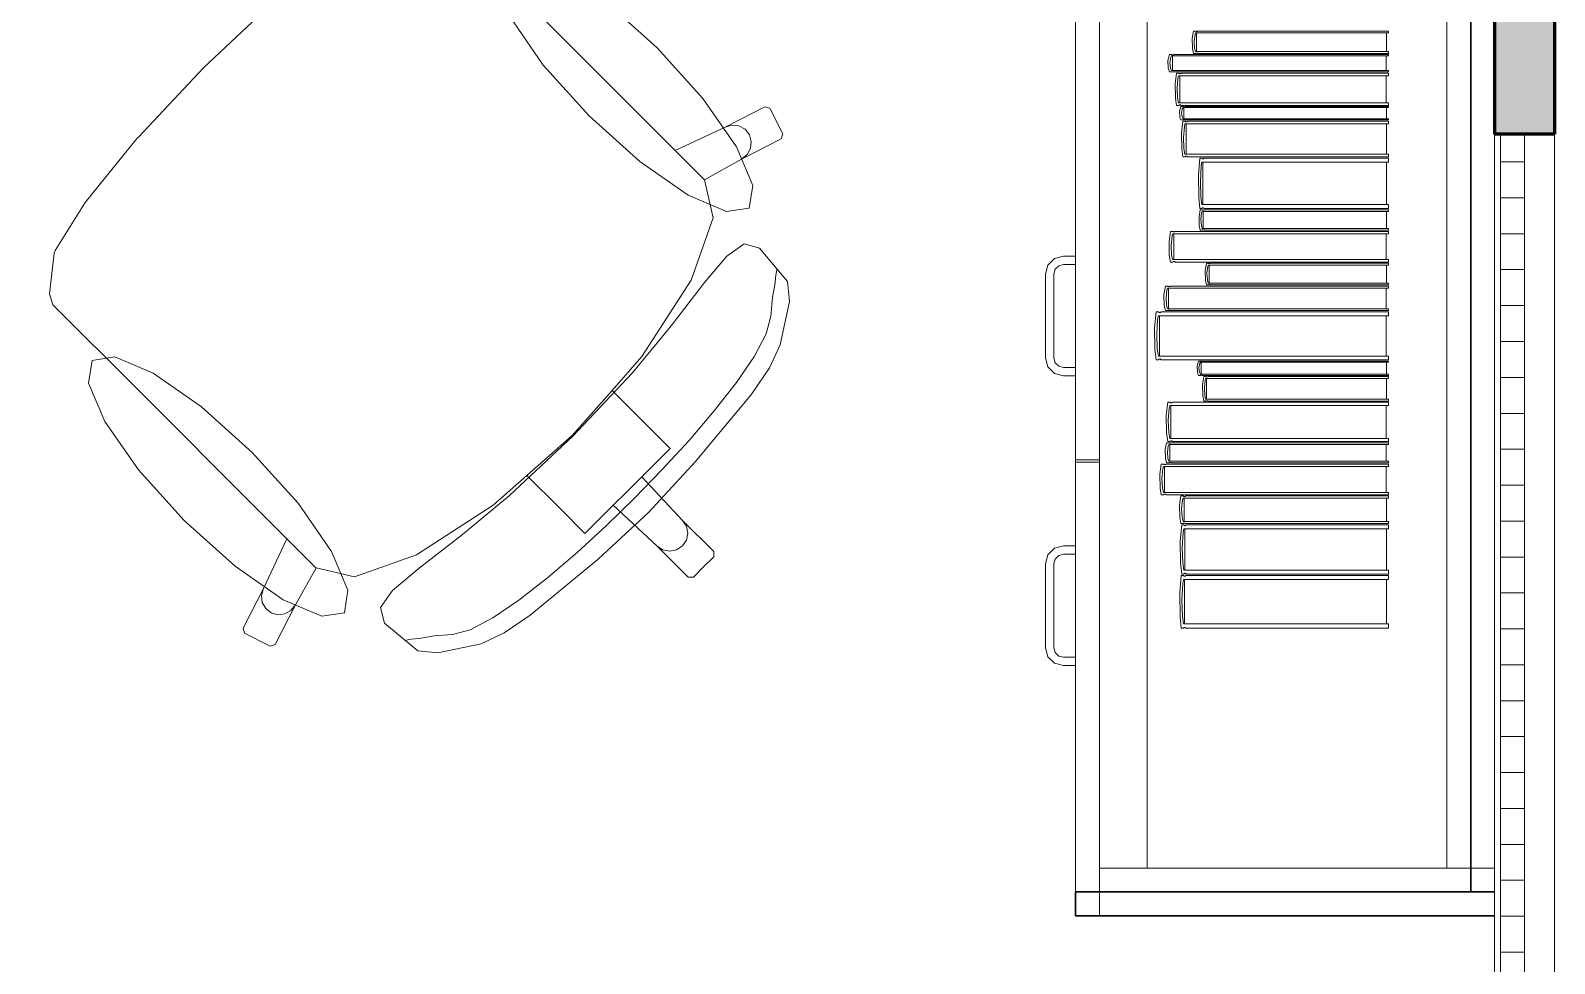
# Model space of a CAD drawing. Header units: inches. Extents: x -19 to 5698, y -728 to 92.
# Drawn here: x 139.148 to 140.42, y 37.851 to 38.63 of the extents above; entities that cross this region are included whole.
import ezdxf

# ---------------------------------------------------------------- set-up
doc = ezdxf.new("R2010")
doc.units = ezdxf.units.IN
doc.header["$MEASUREMENT"] = 0
doc.set_wipeout_variables(frame=1)
doc.linetypes.add('HIDDEN', pattern=[0.375, 0.25, -0.125])
doc.linetypes.add('Wipeout_Contour', pattern=[1, 0, -1])
doc.layers.add('00 conduct tomacorr', color=120, linetype='HIDDEN', lineweight=30)
for name, color, linetype in [('02 _ ARQ _ ZON _ Espacio.3D', 7, 'Continuous'), ('Acabado - Muros', 7, 'Continuous'), ('Dibujo 2D - General', 7, 'Continuous'), ('Interior - Mobiliario', 7, 'Continuous')]:
    doc.layers.add(name, color=color, linetype=linetype)

msp = doc.modelspace()

# ---------------------------------------------------------------- linework, layer by layer
at = {"layer": '02 _ ARQ _ ZON _ Espacio.3D', "color": 254, "linetype": 'Continuous', "lineweight": 0, "flags": 128}
msp.add_lwpolyline([(136.57, 31), (137.07, 31), (137.07, 29.75), (140.37, 29.75), (140.3701, 39), (140.37, 39), (140.37, 39.9003), (137.07, 39.9003), (137.07, 39), (136.57, 39)], dxfattribs=at)

# ---------------------------------------------------------------- next in the draw order: wipeouts: each hides what was drawn before it
at = {"color": 254, "linetype": 'Wipeout_Contour', "lineweight": 0, "ltscale": 5123.845039}
msp.add_wipeout([(144.87, 35.2005), (144.87, 40.95), (136.0575, 40.95), (136.0575, 39.9), (144.07, 39.9), (144.07, 35.2005)], dxfattribs=at).dxf.layer = 'Dibujo 2D - General'

# ---------------------------------------------------------------- next in the draw order: linework, layer by layer
at = {"layer": 'Interior - Mobiliario', "color": 175, "linetype": 'Continuous', "lineweight": 13}
for p, q in [((140.0401, 37.9103), (140.0401, 39.3703)), ((140.3501, 39.3703), (140.3501, 37.9103)), ((140.0401, 37.9303), (140.0401, 39.3503)), ((140.0801, 39.3503), (140.0801, 37.9303)), ((140.3301, 37.9303), (140.3301, 39.3503)), ((139.5381, 38.6774), (139.686, 38.5296)), ((139.2925, 38.5989), (139.3508, 38.6537)), ((140.0201, 38.6303), (140.0201, 38.2713)), ((140.0401, 38.6303), (140.0401, 38.2713)), ((140.1176, 38.623), (140.1187, 38.6293)), ((140.1187, 38.6293), (140.1205, 38.6293)), ((140.1203, 38.6278), (140.1199, 38.6264)), ((140.2814, 38.6278), (140.1203, 38.6278)), ((140.1205, 38.6293), (140.1206, 38.6292)), ((140.1206, 38.6292), (140.1208, 38.6291)), ((140.1208, 38.6291), (140.1211, 38.629)), ((140.1211, 38.629), (140.1213, 38.629)), ((140.1212, 38.6121), (140.1212, 38.6278)), ((140.1213, 38.629), (140.1215, 38.629)), ((140.1215, 38.629), (140.1218, 38.629)), ((140.1218, 38.629), (140.122, 38.6291)), ((140.122, 38.6291), (140.1222, 38.6292)), ((140.1222, 38.6292), (140.1223, 38.6293)), ((140.1223, 38.6293), (140.2814, 38.6293)), ((140.2798, 38.6278), (140.2798, 38.6121)), ((140.2814, 38.6293), (140.2814, 38.6278)), ((140.1178, 38.6147), (140.1176, 38.623)), ((140.1199, 38.6264), (140.1192, 38.6206)), ((140.1192, 38.6206), (140.1196, 38.6149)), ((140.1196, 38.6149), (140.1203, 38.6121)), ((140.0972, 38.6048), (140.0985, 38.6096)), ((140.0975, 38.5983), (140.0972, 38.6048)), ((140.0985, 38.6096), (140.1005, 38.6096)), ((140.0998, 38.6074), (140.099, 38.6029)), ((140.099, 38.6029), (140.0995, 38.5984)), ((140.1003, 38.6085), (140.0998, 38.6074)), ((140.2814, 38.6085), (140.1003, 38.6085)), ((140.1005, 38.6096), (140.1006, 38.6095)), ((140.1006, 38.6095), (140.1008, 38.6095)), ((140.1008, 38.6095), (140.1011, 38.6094)), ((140.1011, 38.6094), (140.1014, 38.6094)), ((140.1012, 38.5963), (140.1012, 38.6085)), ((140.1014, 38.6094), (140.1016, 38.6094)), ((140.1016, 38.6094), (140.1019, 38.6094)), ((140.1019, 38.6094), (140.1021, 38.6095)), ((140.1021, 38.6095), (140.1024, 38.6096)), ((140.1024, 38.6096), (140.1025, 38.6096)), ((140.1025, 38.6096), (140.2814, 38.6096)), ((140.1187, 38.6106), (140.1178, 38.6147)), ((140.1205, 38.6106), (140.1187, 38.6106)), ((140.1203, 38.6121), (140.2814, 38.6121)), ((140.1206, 38.6107), (140.1205, 38.6106)), ((140.1208, 38.6108), (140.1206, 38.6107)), ((140.121, 38.6109), (140.1208, 38.6108)), ((140.1212, 38.6109), (140.121, 38.6109)), ((140.1215, 38.6109), (140.1212, 38.6109)), ((140.1217, 38.6109), (140.1215, 38.6109)), ((140.1219, 38.6108), (140.1217, 38.6109)), ((140.1221, 38.6107), (140.1219, 38.6108)), ((140.1223, 38.6106), (140.1221, 38.6107)), ((140.2814, 38.6106), (140.1223, 38.6106)), ((140.2796, 38.6085), (140.2796, 38.5963)), ((140.2814, 38.6121), (140.2814, 38.6106)), ((140.2814, 38.6096), (140.2814, 38.6085)), ((139.2925, 38.5989), (139.2376, 38.5405)), ((140.0985, 38.5951), (140.0975, 38.5983)), ((140.1005, 38.5951), (140.0985, 38.5951)), ((140.0995, 38.5984), (140.1003, 38.5963)), ((140.1003, 38.5963), (140.2814, 38.5963)), ((140.1006, 38.5952), (140.1005, 38.5951)), ((140.1008, 38.5952), (140.1006, 38.5952)), ((140.101, 38.5953), (140.1008, 38.5952)), ((140.1013, 38.5953), (140.101, 38.5953)), ((140.1016, 38.5953), (140.1013, 38.5953)), ((140.1018, 38.5953), (140.1016, 38.5953)), ((140.1021, 38.5953), (140.1018, 38.5953)), ((140.1023, 38.5952), (140.1021, 38.5953)), ((140.1025, 38.5951), (140.1023, 38.5952)), ((140.2814, 38.5951), (140.1025, 38.5951)), ((140.1033, 38.5851), (140.1045, 38.5941)), ((140.1045, 38.5941), (140.1064, 38.5941)), ((140.1057, 38.5899), (140.105, 38.5816)), ((140.1062, 38.5919), (140.1057, 38.5899)), ((140.2814, 38.5919), (140.1062, 38.5919)), ((140.1064, 38.5941), (140.1065, 38.594)), ((140.1065, 38.594), (140.1068, 38.5938)), ((140.1068, 38.5938), (140.107, 38.5937)), ((140.107, 38.5937), (140.1073, 38.5936)), ((140.1071, 38.5693), (140.1071, 38.5919)), ((140.1071, 38.5919), (140.2796, 38.5919)), ((140.1073, 38.5936), (140.1075, 38.5937)), ((140.1075, 38.5937), (140.1078, 38.5937)), ((140.1078, 38.5937), (140.108, 38.5938)), ((140.108, 38.5938), (140.1083, 38.594)), ((140.1083, 38.594), (140.1084, 38.5941)), ((140.1084, 38.5941), (140.2814, 38.5941)), ((140.2796, 38.5919), (140.2796, 38.5693)), ((140.2814, 38.5963), (140.2814, 38.5951)), ((140.2814, 38.5941), (140.2814, 38.5919)), ((140.1035, 38.5731), (140.1033, 38.5851)), ((140.105, 38.5816), (140.1054, 38.5734)), ((139.7278, 38.5491), (139.7609, 38.5661)), ((139.7609, 38.5661), (139.7649, 38.5648)), ((139.7649, 38.5648), (139.7757, 38.5435)), ((140.1045, 38.5672), (140.1035, 38.5731)), ((140.1064, 38.5672), (140.1045, 38.5672)), ((140.1054, 38.5734), (140.1062, 38.5693)), ((140.1062, 38.5693), (140.2814, 38.5693)), ((140.1065, 38.5673), (140.1064, 38.5672)), ((140.1067, 38.5674), (140.1065, 38.5673)), ((140.107, 38.5676), (140.1067, 38.5674)), ((140.1072, 38.5676), (140.107, 38.5676)), ((140.107, 38.5625), (140.1081, 38.5662)), ((140.2796, 38.5693), (140.1071, 38.5693)), ((140.1075, 38.5676), (140.1072, 38.5676)), ((140.1077, 38.5676), (140.1075, 38.5676)), ((140.108, 38.5675), (140.1077, 38.5676)), ((140.1082, 38.5673), (140.108, 38.5675)), ((140.1081, 38.5662), (140.11, 38.5662)), ((140.1084, 38.5672), (140.1082, 38.5673)), ((140.2814, 38.5672), (140.1084, 38.5672)), ((140.1093, 38.5644), (140.1086, 38.561)), ((140.1099, 38.5653), (140.1093, 38.5644)), ((140.2814, 38.5653), (140.1099, 38.5653)), ((140.11, 38.5662), (140.1101, 38.5661)), ((140.1101, 38.5661), (140.1104, 38.566)), ((140.1104, 38.566), (140.1106, 38.566)), ((140.1106, 38.566), (140.1109, 38.566)), ((140.1107, 38.5559), (140.1107, 38.5653)), ((140.1109, 38.566), (140.1111, 38.566)), ((140.1111, 38.566), (140.1114, 38.566)), ((140.1114, 38.566), (140.1116, 38.5661)), ((140.1116, 38.5661), (140.1118, 38.5661)), ((140.1118, 38.5661), (140.1119, 38.5662)), ((140.1119, 38.5662), (140.2814, 38.5662)), ((140.2797, 38.5653), (140.2797, 38.5559)), ((140.2814, 38.5693), (140.2814, 38.5672)), ((140.2814, 38.5662), (140.2814, 38.5653)), ((140.1072, 38.5575), (140.107, 38.5625)), ((140.1081, 38.5551), (140.1072, 38.5575)), ((140.11, 38.5551), (140.1081, 38.5551)), ((140.1086, 38.561), (140.1091, 38.5576)), ((140.1086, 38.5441), (140.1098, 38.5541)), ((140.1091, 38.5576), (140.1099, 38.5559)), ((140.1098, 38.5541), (140.1117, 38.5541)), ((140.1099, 38.5559), (140.2814, 38.5559)), ((140.1101, 38.5551), (140.11, 38.5551)), ((140.1103, 38.5552), (140.1101, 38.5551)), ((140.1106, 38.5552), (140.1103, 38.5552)), ((140.1108, 38.5552), (140.1106, 38.5552)), ((140.1111, 38.5552), (140.1108, 38.5552)), ((140.1115, 38.5517), (140.111, 38.5494)), ((140.1113, 38.5552), (140.1111, 38.5552)), ((140.1116, 38.5552), (140.1113, 38.5552)), ((140.2814, 38.5517), (140.1115, 38.5517)), ((140.1118, 38.5551), (140.1116, 38.5552)), ((140.1117, 38.5541), (140.1118, 38.5539)), ((140.1119, 38.5551), (140.1118, 38.5551)), ((140.1118, 38.5539), (140.112, 38.5537)), ((140.2814, 38.5551), (140.1119, 38.5551)), ((140.112, 38.5537), (140.1123, 38.5536)), ((140.1123, 38.5536), (140.1125, 38.5536)), ((140.1124, 38.5266), (140.1124, 38.5517)), ((140.1125, 38.5536), (140.1128, 38.5536)), ((140.1128, 38.5536), (140.113, 38.5536)), ((140.113, 38.5536), (140.1133, 38.5538)), ((140.1133, 38.5538), (140.1135, 38.5539)), ((140.1135, 38.5539), (140.1136, 38.5541)), ((140.1136, 38.5541), (140.2814, 38.5541)), ((140.2797, 38.5517), (140.2797, 38.5266)), ((140.2814, 38.5559), (140.2814, 38.5551)), ((140.2814, 38.5541), (140.2814, 38.5517)), ((139.2369, 38.5397), (139.1934, 38.486)), ((139.2376, 38.5405), (139.2369, 38.5397)), ((139.686, 38.5296), (139.7278, 38.5491)), ((139.7278, 38.5491), (139.7334, 38.5508)), ((139.7334, 38.5508), (139.7392, 38.5501)), ((139.7392, 38.5501), (139.7443, 38.5473)), ((139.7744, 38.5394), (139.7413, 38.5224)), ((139.7443, 38.5473), (139.7479, 38.5427)), ((139.7479, 38.5427), (139.7495, 38.537)), ((139.7757, 38.5435), (139.7744, 38.5394)), ((140.1089, 38.5308), (140.1086, 38.5441)), ((140.111, 38.5494), (140.1103, 38.5403)), ((140.1103, 38.5403), (140.1107, 38.5311)), ((139.7102, 38.5053), (139.686, 38.5296)), ((139.7459, 38.5261), (139.7413, 38.5224)), ((139.7488, 38.5312), (139.7459, 38.5261)), ((139.7495, 38.537), (139.7488, 38.5312)), ((140.1098, 38.5242), (140.1089, 38.5308)), ((140.1107, 38.5311), (140.1115, 38.5266)), ((140.1115, 38.5266), (140.2814, 38.5266)), ((140.2814, 38.5266), (140.2814, 38.5242)), ((139.7413, 38.5224), (139.7103, 38.5051)), ((140.1117, 38.5242), (140.1098, 38.5242)), ((140.1118, 38.5243), (140.1117, 38.5242)), ((140.112, 38.5245), (140.1118, 38.5243)), ((140.1122, 38.5246), (140.112, 38.5245)), ((140.1125, 38.5247), (140.1122, 38.5246)), ((140.1127, 38.5247), (140.1125, 38.5247)), ((140.113, 38.5247), (140.1127, 38.5247)), ((140.1132, 38.5246), (140.113, 38.5247)), ((140.1134, 38.5244), (140.1132, 38.5246)), ((140.1136, 38.5242), (140.1134, 38.5244)), ((140.2814, 38.5242), (140.1136, 38.5242)), ((140.1229, 38.5092), (140.124, 38.5232)), ((140.124, 38.5232), (140.1257, 38.5232)), ((140.1251, 38.5166), (140.1244, 38.5037)), ((140.1255, 38.5198), (140.1251, 38.5166)), ((140.2814, 38.5198), (140.1255, 38.5198)), ((140.1257, 38.5232), (140.1258, 38.523)), ((140.1258, 38.523), (140.126, 38.5228)), ((140.126, 38.5228), (140.1262, 38.5226)), ((140.1262, 38.5226), (140.1264, 38.5225)), ((140.1263, 38.4844), (140.1263, 38.5198)), ((140.1264, 38.5225), (140.1267, 38.5225)), ((140.1267, 38.5225), (140.1269, 38.5226)), ((140.1269, 38.5226), (140.1271, 38.5228)), ((140.1271, 38.5228), (140.1273, 38.5231)), ((140.1273, 38.5231), (140.1274, 38.5232)), ((140.1274, 38.5232), (140.2814, 38.5232)), ((140.2798, 38.5198), (140.2798, 38.4844)), ((140.2814, 38.5232), (140.2814, 38.5198)), ((139.7102, 38.5053), (139.7103, 38.5051)), ((139.7103, 38.5051), (139.7177, 38.4732)), ((140.1231, 38.4903), (140.1229, 38.5092)), ((140.1244, 38.5037), (140.1248, 38.4907)), ((140.124, 38.481), (140.1231, 38.4903)), ((140.1248, 38.4907), (140.1255, 38.4844)), ((139.1934, 38.486), (139.1684, 38.446)), ((140.1233, 38.4744), (140.1243, 38.48)), ((140.1257, 38.481), (140.124, 38.481)), ((140.1243, 38.48), (140.126, 38.48)), ((140.1254, 38.4774), (140.1248, 38.4722)), ((140.1259, 38.4787), (140.1254, 38.4774)), ((140.1255, 38.4844), (140.2814, 38.4844)), ((140.1258, 38.4812), (140.1257, 38.481)), ((140.126, 38.4814), (140.1258, 38.4812)), ((140.2814, 38.4787), (140.1259, 38.4787)), ((140.1262, 38.4816), (140.126, 38.4814)), ((140.126, 38.48), (140.1262, 38.4799)), ((140.1264, 38.4817), (140.1262, 38.4816)), ((140.1262, 38.4799), (140.1264, 38.4798)), ((140.1266, 38.4817), (140.1264, 38.4817)), ((140.1264, 38.4798), (140.1266, 38.4798)), ((140.1269, 38.4817), (140.1266, 38.4817)), ((140.1266, 38.4798), (140.1268, 38.4797)), ((140.1267, 38.4644), (140.1267, 38.4787)), ((140.1268, 38.4797), (140.1271, 38.4797)), ((140.1271, 38.4815), (140.1269, 38.4817)), ((140.1273, 38.4813), (140.1271, 38.4815)), ((140.1271, 38.4797), (140.1273, 38.4798)), ((140.1274, 38.481), (140.1273, 38.4813)), ((140.1273, 38.4798), (140.1275, 38.4799)), ((140.2814, 38.481), (140.1274, 38.481)), ((140.1275, 38.4799), (140.1277, 38.48)), ((140.1277, 38.48), (140.1278, 38.48)), ((140.1278, 38.48), (140.2814, 38.48)), ((140.2798, 38.4787), (140.2798, 38.4644)), ((140.2814, 38.4844), (140.2814, 38.481)), ((140.2814, 38.48), (140.2814, 38.4787)), ((139.7177, 38.4732), (139.6994, 38.4212)), ((140.1235, 38.4668), (140.1233, 38.4744)), ((140.1243, 38.463), (140.1235, 38.4668)), ((140.126, 38.463), (140.1243, 38.463)), ((140.1248, 38.4722), (140.1252, 38.4669)), ((140.1252, 38.4669), (140.1259, 38.4644)), ((140.1259, 38.4644), (140.2814, 38.4644)), ((140.1261, 38.4631), (140.126, 38.463)), ((140.1263, 38.4632), (140.1261, 38.4631)), ((140.1265, 38.4633), (140.1263, 38.4632)), ((140.1268, 38.4633), (140.1265, 38.4633)), ((140.127, 38.4633), (140.1268, 38.4633)), ((140.1272, 38.4633), (140.127, 38.4633)), ((140.1275, 38.4632), (140.1272, 38.4633)), ((140.1277, 38.4631), (140.1275, 38.4632)), ((140.1278, 38.463), (140.1277, 38.4631)), ((140.2814, 38.463), (140.1278, 38.463)), ((140.2814, 38.4644), (140.2814, 38.463)), ((139.7291, 38.4414), (139.7435, 38.4515)), ((139.7435, 38.4515), (139.7564, 38.448)), ((140.0982, 38.4535), (140.0994, 38.462)), ((140.0984, 38.442), (140.0982, 38.4535)), ((140.0994, 38.462), (140.1014, 38.462)), ((140.1007, 38.458), (140.0999, 38.4502)), ((140.0999, 38.4502), (140.1004, 38.4423)), ((140.1012, 38.46), (140.1007, 38.458)), ((140.2814, 38.46), (140.1012, 38.46)), ((140.1014, 38.462), (140.1015, 38.4619)), ((140.1015, 38.4619), (140.1018, 38.4618)), ((140.1018, 38.4618), (140.102, 38.4617)), ((140.102, 38.4617), (140.1023, 38.4616)), ((140.1021, 38.4384), (140.1021, 38.46)), ((140.1023, 38.4616), (140.1026, 38.4616)), ((140.1026, 38.4616), (140.1028, 38.4617)), ((140.1028, 38.4617), (140.1031, 38.4618)), ((140.1031, 38.4618), (140.1033, 38.4619)), ((140.1033, 38.4619), (140.1034, 38.462)), ((140.1034, 38.462), (140.2814, 38.462)), ((140.2796, 38.46), (140.2796, 38.4384)), ((140.2814, 38.462), (140.2814, 38.46)), ((139.1676, 38.4439), (139.1636, 38.4099)), ((139.1684, 38.446), (139.1676, 38.4439)), ((139.7105, 38.4192), (139.7291, 38.4414)), ((139.7564, 38.448), (139.7796, 38.4202)), ((139.9971, 38.4338), (140.0026, 38.4393)), ((140.0026, 38.4393), (140.0101, 38.4413)), ((140.0101, 38.4413), (140.0201, 38.4413)), ((140.0201, 38.4413), (140.0201, 38.4343)), ((140.0994, 38.4364), (140.0984, 38.442)), ((140.1004, 38.4423), (140.1012, 38.4384)), ((140.1012, 38.4384), (140.2814, 38.4384)), ((140.102, 38.4368), (140.1017, 38.4366)), ((140.1022, 38.4368), (140.102, 38.4368)), ((140.1025, 38.4368), (140.1022, 38.4368)), ((140.1028, 38.4368), (140.1025, 38.4368)), ((140.103, 38.4367), (140.1028, 38.4368)), ((140.2814, 38.4384), (140.2814, 38.4364)), ((139.7691, 38.4174), (139.7699, 38.4255)), ((139.7699, 38.4255), (139.7707, 38.43)), ((139.9951, 38.4263), (139.9971, 38.4338)), ((139.9951, 38.3563), (139.9951, 38.4263)), ((140.0031, 38.4303), (140.0021, 38.4263)), ((140.0021, 38.4263), (140.0021, 38.3563)), ((140.0061, 38.4332), (140.0031, 38.4303)), ((140.0101, 38.4343), (140.0061, 38.4332)), ((140.0201, 38.4343), (140.0101, 38.4343)), ((140.1014, 38.4364), (140.0994, 38.4364)), ((140.1015, 38.4365), (140.1014, 38.4364)), ((140.1017, 38.4366), (140.1015, 38.4365)), ((140.1033, 38.4365), (140.103, 38.4367)), ((140.1034, 38.4364), (140.1033, 38.4365)), ((140.2814, 38.4364), (140.1034, 38.4364)), ((140.1284, 38.4293), (140.1294, 38.4354)), ((140.1286, 38.4212), (140.1284, 38.4293)), ((140.1294, 38.4354), (140.1311, 38.4354)), ((140.1305, 38.4326), (140.1299, 38.427)), ((140.1299, 38.427), (140.1303, 38.4214)), ((140.131, 38.4339), (140.1305, 38.4326)), ((140.2814, 38.4339), (140.131, 38.4339)), ((140.1311, 38.4354), (140.1312, 38.4353)), ((140.1312, 38.4353), (140.1314, 38.4352)), ((140.1314, 38.4352), (140.1316, 38.4351)), ((140.1316, 38.4351), (140.1318, 38.4351)), ((140.1317, 38.4187), (140.1317, 38.4339)), ((140.1318, 38.4351), (140.1321, 38.4351)), ((140.1321, 38.4351), (140.1323, 38.4351)), ((140.1323, 38.4351), (140.1325, 38.4352)), ((140.1325, 38.4352), (140.1327, 38.4353)), ((140.1327, 38.4353), (140.1328, 38.4354)), ((140.1328, 38.4354), (140.2814, 38.4354)), ((140.2799, 38.4339), (140.2799, 38.4187)), ((140.2814, 38.4354), (140.2814, 38.4339)), ((139.6994, 38.4212), (139.658, 38.3574)), ((139.6826, 38.383), (139.7105, 38.4192)), ((139.7671, 38.4067), (139.7691, 38.4174)), ((139.7796, 38.4202), (139.7814, 38.4034)), ((140.0939, 38.4094), (140.0952, 38.4162)), ((140.0952, 38.4162), (140.0972, 38.4162)), ((140.0965, 38.413), (140.0957, 38.4067)), ((140.097, 38.4146), (140.0965, 38.413)), ((140.2814, 38.4146), (140.097, 38.4146)), ((140.0972, 38.4162), (140.0973, 38.4161)), ((140.0973, 38.4161), (140.0976, 38.416)), ((140.0976, 38.416), (140.0978, 38.4159)), ((140.0978, 38.4159), (140.0981, 38.4159)), ((140.0979, 38.3974), (140.0979, 38.4146)), ((140.0981, 38.4159), (140.0984, 38.4159)), ((140.0984, 38.4159), (140.0986, 38.4159)), ((140.0986, 38.4159), (140.0989, 38.416)), ((140.0989, 38.416), (140.0991, 38.4161)), ((140.0991, 38.4161), (140.0992, 38.4162)), ((140.0992, 38.4162), (140.2814, 38.4162)), ((140.1294, 38.4172), (140.1286, 38.4212)), ((140.1311, 38.4172), (140.1294, 38.4172)), ((140.1303, 38.4214), (140.131, 38.4187)), ((140.131, 38.4187), (140.2814, 38.4187)), ((140.1312, 38.4173), (140.1311, 38.4172)), ((140.1314, 38.4174), (140.1312, 38.4173)), ((140.1316, 38.4175), (140.1314, 38.4174)), ((140.1318, 38.4175), (140.1316, 38.4175)), ((140.132, 38.4175), (140.1318, 38.4175)), ((140.1322, 38.4175), (140.132, 38.4175)), ((140.1325, 38.4174), (140.1322, 38.4175)), ((140.1327, 38.4173), (140.1325, 38.4174)), ((140.1328, 38.4172), (140.1327, 38.4173)), ((140.2814, 38.4172), (140.1328, 38.4172)), ((140.2795, 38.4146), (140.2795, 38.3974)), ((140.2814, 38.4187), (140.2814, 38.4172)), ((140.2814, 38.4162), (140.2814, 38.4146)), ((139.1636, 38.4099), (139.1664, 38.4006)), ((139.1664, 38.4006), (139.1884, 38.3787)), ((139.7659, 38.3913), (139.7671, 38.4067)), ((139.7814, 38.4034), (139.7737, 38.3673)), ((140.0941, 38.4002), (140.0939, 38.4094)), ((140.0952, 38.3958), (140.0941, 38.4002)), ((140.0957, 38.4067), (140.0962, 38.4004)), ((140.0962, 38.4004), (140.097, 38.3974)), ((139.762, 38.3765), (139.7659, 38.3913)), ((140.0861, 38.3814), (140.0874, 38.3948)), ((140.0874, 38.3948), (140.0895, 38.3948)), ((140.0887, 38.3885), (140.0879, 38.3762)), ((140.0893, 38.3915), (140.0887, 38.3885)), ((140.2814, 38.3915), (140.0893, 38.3915)), ((140.0895, 38.3948), (140.0897, 38.3945)), ((140.0897, 38.3945), (140.0899, 38.3943)), ((140.0899, 38.3943), (140.0902, 38.3942)), ((140.0902, 38.3942), (140.0905, 38.3941)), ((140.0903, 38.3579), (140.0903, 38.3915)), ((140.0905, 38.3941), (140.0907, 38.3941)), ((140.0907, 38.3941), (140.091, 38.3942)), ((140.091, 38.3942), (140.0913, 38.3944)), ((140.0913, 38.3944), (140.0915, 38.3946)), ((140.0915, 38.3946), (140.0916, 38.3948)), ((140.0916, 38.3948), (140.2814, 38.3948)), ((140.0972, 38.3958), (140.0952, 38.3958)), ((140.097, 38.3974), (140.2814, 38.3974)), ((140.0973, 38.3958), (140.0972, 38.3958)), ((140.0975, 38.396), (140.0973, 38.3958)), ((140.0978, 38.396), (140.0975, 38.396)), ((140.098, 38.3961), (140.0978, 38.396)), ((140.0983, 38.3961), (140.098, 38.3961)), ((140.0986, 38.3961), (140.0983, 38.3961)), ((140.0988, 38.396), (140.0986, 38.3961)), ((140.0991, 38.3959), (140.0988, 38.396)), ((140.0992, 38.3958), (140.0991, 38.3959)), ((140.2814, 38.3958), (140.0992, 38.3958)), ((140.2795, 38.3915), (140.2795, 38.3579)), ((140.2814, 38.3974), (140.2814, 38.3958)), ((140.2814, 38.3948), (140.2814, 38.3915)), ((139.1884, 38.3787), (139.2139, 38.3532)), ((139.6499, 38.3437), (139.6826, 38.383)), ((139.7521, 38.3577), (139.762, 38.3765)), ((140.0863, 38.3635), (140.0861, 38.3814)), ((140.0879, 38.3762), (140.0884, 38.3639)), ((139.7737, 38.3673), (139.7647, 38.3481)), ((140.0874, 38.3547), (140.0863, 38.3635)), ((140.0884, 38.3639), (140.0893, 38.3579)), ((139.2139, 38.3532), (139.3618, 38.2053)), ((139.658, 38.3574), (139.6332, 38.3292)), ((139.7372, 38.3359), (139.7521, 38.3577)), ((139.7647, 38.3481), (139.7498, 38.3264)), ((139.9971, 38.3488), (139.9951, 38.3563)), ((140.0026, 38.3433), (139.9971, 38.3488)), ((140.0021, 38.3563), (140.0031, 38.3523)), ((140.0031, 38.3523), (140.0061, 38.3493)), ((140.0061, 38.3493), (140.0101, 38.3483)), ((140.0101, 38.3483), (140.0201, 38.3483)), ((140.0201, 38.3483), (140.0201, 38.3413)), ((140.0895, 38.3547), (140.0874, 38.3547)), ((140.0893, 38.3579), (140.2814, 38.3579)), ((140.0896, 38.3549), (140.0895, 38.3547)), ((140.0898, 38.3551), (140.0896, 38.3549)), ((140.0901, 38.3553), (140.0898, 38.3551)), ((140.0904, 38.3554), (140.0901, 38.3553)), ((140.0907, 38.3554), (140.0904, 38.3554)), ((140.091, 38.3553), (140.0907, 38.3554)), ((140.0912, 38.3551), (140.091, 38.3553)), ((140.0915, 38.3549), (140.0912, 38.3551)), ((140.0916, 38.3547), (140.0915, 38.3549)), ((140.2814, 38.3547), (140.0916, 38.3547)), ((140.1217, 38.3497), (140.1228, 38.3537)), ((140.1219, 38.3443), (140.1217, 38.3497)), ((140.1228, 38.3537), (140.1245, 38.3537)), ((140.1239, 38.3518), (140.1232, 38.3481)), ((140.1232, 38.3481), (140.1236, 38.3444)), ((140.1244, 38.3527), (140.1239, 38.3518)), ((140.2814, 38.3527), (140.1244, 38.3527)), ((140.1245, 38.3537), (140.1246, 38.3536)), ((140.1246, 38.3536), (140.1248, 38.3536)), ((140.1248, 38.3536), (140.125, 38.3535)), ((140.125, 38.3535), (140.1253, 38.3535)), ((140.1251, 38.3426), (140.1251, 38.3527)), ((140.1253, 38.3535), (140.1255, 38.3535)), ((140.1255, 38.3535), (140.1257, 38.3535)), ((140.1257, 38.3535), (140.126, 38.3536)), ((140.126, 38.3536), (140.1262, 38.3537)), ((140.1262, 38.3537), (140.1262, 38.3537)), ((140.1262, 38.3537), (140.2814, 38.3537)), ((140.2798, 38.3527), (140.2798, 38.3426)), ((140.2814, 38.3579), (140.2814, 38.3547)), ((140.2814, 38.3537), (140.2814, 38.3527)), ((139.6004, 38.2909), (139.6499, 38.3437)), ((139.7186, 38.312), (139.7372, 38.3359)), ((140.0101, 38.3413), (140.0026, 38.3433)), ((140.0201, 38.3413), (140.0101, 38.3413)), ((140.1228, 38.3417), (140.1219, 38.3443)), ((140.1245, 38.3417), (140.1228, 38.3417)), ((140.1236, 38.3444), (140.1244, 38.3426)), ((140.1244, 38.3426), (140.2814, 38.3426)), ((140.1246, 38.3417), (140.1245, 38.3417)), ((140.1248, 38.3418), (140.1246, 38.3417)), ((140.125, 38.3418), (140.1248, 38.3418)), ((140.1252, 38.3419), (140.125, 38.3418)), ((140.1255, 38.3419), (140.1252, 38.3419)), ((140.1257, 38.3418), (140.1255, 38.3419)), ((140.1259, 38.3418), (140.1257, 38.3418)), ((140.1261, 38.3417), (140.1259, 38.3418)), ((140.1262, 38.3417), (140.1261, 38.3417)), ((140.2814, 38.3417), (140.1262, 38.3417)), ((140.1262, 38.3339), (140.1273, 38.3407)), ((140.1273, 38.3407), (140.129, 38.3407)), ((140.1284, 38.3375), (140.1277, 38.3312)), ((140.1288, 38.339), (140.1284, 38.3375)), ((140.2814, 38.339), (140.1288, 38.339)), ((140.129, 38.3407), (140.1291, 38.3405)), ((140.1291, 38.3405), (140.1293, 38.3404)), ((140.1293, 38.3404), (140.1295, 38.3404)), ((140.1295, 38.3404), (140.1297, 38.3403)), ((140.1296, 38.3219), (140.1296, 38.339)), ((140.1297, 38.3403), (140.1299, 38.3403)), ((140.1299, 38.3403), (140.1302, 38.3404)), ((140.1302, 38.3404), (140.1304, 38.3405)), ((140.1304, 38.3405), (140.1306, 38.3406)), ((140.1306, 38.3406), (140.1307, 38.3407)), ((140.1307, 38.3407), (140.2814, 38.3407)), ((140.2799, 38.339), (140.2799, 38.3219)), ((140.2814, 38.3426), (140.2814, 38.3417)), ((140.2814, 38.3407), (140.2814, 38.339)), ((139.6332, 38.3292), (139.5999, 38.2914)), ((139.6332, 38.3292), (139.6606, 38.3019)), ((139.7498, 38.3264), (139.703, 38.2697)), ((140.1264, 38.3247), (140.1262, 38.3339)), ((140.1273, 38.3203), (140.1264, 38.3247)), ((140.1277, 38.3312), (140.1281, 38.325)), ((140.1281, 38.325), (140.1288, 38.3219)), ((139.6975, 38.2873), (139.7186, 38.312)), ((140.0958, 38.3083), (140.0971, 38.3193)), ((140.0971, 38.3193), (140.0991, 38.3193)), ((140.0983, 38.3142), (140.0976, 38.3041)), ((140.0989, 38.3167), (140.0983, 38.3142)), ((140.2814, 38.3167), (140.0989, 38.3167)), ((140.0991, 38.3193), (140.0992, 38.3191)), ((140.0992, 38.3191), (140.0994, 38.3189)), ((140.0994, 38.3189), (140.0997, 38.3188)), ((140.0997, 38.3188), (140.1, 38.3187)), ((140.0998, 38.2891), (140.0998, 38.3167)), ((140.1, 38.3187), (140.1002, 38.3187)), ((140.1002, 38.3187), (140.1005, 38.3188)), ((140.1005, 38.3188), (140.1008, 38.319)), ((140.1008, 38.319), (140.101, 38.3192)), ((140.101, 38.3192), (140.1011, 38.3193)), ((140.1011, 38.3193), (140.2814, 38.3193)), ((140.129, 38.3203), (140.1273, 38.3203)), ((140.1288, 38.3219), (140.2814, 38.3219)), ((140.1292, 38.3205), (140.129, 38.3204)), ((140.129, 38.3204), (140.129, 38.3203)), ((140.1294, 38.3206), (140.1292, 38.3205)), ((140.1297, 38.3206), (140.1294, 38.3206)), ((140.1299, 38.3206), (140.1297, 38.3206)), ((140.1301, 38.3206), (140.1299, 38.3206)), ((140.1303, 38.3205), (140.1301, 38.3206)), ((140.1305, 38.3204), (140.1303, 38.3205)), ((140.1307, 38.3203), (140.1305, 38.3204)), ((140.2814, 38.3203), (140.1307, 38.3203)), ((140.2796, 38.3167), (140.2796, 38.2891)), ((140.2814, 38.3219), (140.2814, 38.3203)), ((140.2814, 38.3193), (140.2814, 38.3167)), ((139.6606, 38.3019), (139.6818, 38.2807)), ((140.096, 38.2937), (140.0958, 38.3083)), ((140.0976, 38.3041), (140.098, 38.294)), ((139.6004, 38.2909), (139.5476, 38.2414)), ((139.5621, 38.2581), (139.5999, 38.2914)), ((139.6749, 38.2627), (139.6975, 38.2873)), ((140.095, 38.2799), (140.0962, 38.2855)), ((140.0971, 38.2865), (140.096, 38.2937)), ((140.0962, 38.2855), (140.0983, 38.2855)), ((140.0991, 38.2865), (140.0971, 38.2865)), ((140.0981, 38.2841), (140.0975, 38.2829)), ((140.098, 38.294), (140.0989, 38.2891)), ((140.2814, 38.2841), (140.0981, 38.2841)), ((140.0983, 38.2855), (140.0984, 38.2854)), ((140.0984, 38.2854), (140.0986, 38.2853)), ((140.0986, 38.2853), (140.0989, 38.2852)), ((140.0989, 38.2891), (140.2814, 38.2891)), ((140.0989, 38.2852), (140.0992, 38.2852)), ((140.099, 38.2701), (140.099, 38.2841)), ((140.0992, 38.2866), (140.0991, 38.2865)), ((140.0994, 38.2868), (140.0992, 38.2866)), ((140.0992, 38.2852), (140.0994, 38.2852)), ((140.0996, 38.2869), (140.0994, 38.2868)), ((140.0994, 38.2852), (140.0997, 38.2852)), ((140.0999, 38.287), (140.0996, 38.2869)), ((140.0997, 38.2852), (140.1, 38.2853)), ((140.1002, 38.287), (140.0999, 38.287)), ((140.1, 38.2853), (140.1002, 38.2854)), ((140.1005, 38.287), (140.1002, 38.287)), ((140.1002, 38.2854), (140.1003, 38.2855)), ((140.1003, 38.2855), (140.2814, 38.2855)), ((140.1007, 38.2868), (140.1005, 38.287)), ((140.1009, 38.2867), (140.1007, 38.2868)), ((140.1011, 38.2865), (140.1009, 38.2867)), ((140.2814, 38.2865), (140.1011, 38.2865)), ((140.2795, 38.2841), (140.2795, 38.2701)), ((140.2814, 38.2891), (140.2814, 38.2865)), ((140.2814, 38.2855), (140.2814, 38.2841)), ((139.6818, 38.2807), (139.6581, 38.2571)), ((140.0952, 38.2724), (140.095, 38.2799)), ((140.0962, 38.2687), (140.0952, 38.2724)), ((140.0975, 38.2829), (140.0968, 38.2777)), ((140.0968, 38.2777), (140.0972, 38.2726)), ((140.0972, 38.2726), (140.0981, 38.2701)), ((139.6521, 38.2392), (139.6749, 38.2627)), ((139.703, 38.2697), (139.6639, 38.2275)), ((140.0201, 38.2713), (140.0401, 38.2713)), ((140.0201, 38.2693), (140.0401, 38.2693)), ((140.0904, 38.2591), (140.0917, 38.2677)), ((140.0907, 38.2476), (140.0904, 38.2591)), ((140.0917, 38.2677), (140.0938, 38.2677)), ((140.093, 38.2637), (140.0922, 38.2558)), ((140.0936, 38.2657), (140.093, 38.2637)), ((140.2814, 38.2657), (140.0936, 38.2657)), ((140.0938, 38.2677), (140.0939, 38.2676)), ((140.0939, 38.2676), (140.0942, 38.2674)), ((140.0942, 38.2674), (140.0944, 38.2673)), ((140.0944, 38.2673), (140.0947, 38.2673)), ((140.0945, 38.244), (140.0945, 38.2657)), ((140.0947, 38.2673), (140.095, 38.2673)), ((140.095, 38.2673), (140.0953, 38.2674)), ((140.0953, 38.2674), (140.0955, 38.2675)), ((140.0955, 38.2675), (140.0958, 38.2676)), ((140.0958, 38.2676), (140.0959, 38.2677)), ((140.0959, 38.2677), (140.2814, 38.2677)), ((140.0983, 38.2687), (140.0962, 38.2687)), ((140.0981, 38.2701), (140.2814, 38.2701)), ((140.0984, 38.2688), (140.0983, 38.2687)), ((140.0986, 38.2689), (140.0984, 38.2688)), ((140.0988, 38.269), (140.0986, 38.2689)), ((140.0991, 38.269), (140.0988, 38.269)), ((140.0994, 38.269), (140.0991, 38.269)), ((140.0997, 38.269), (140.0994, 38.269)), ((140.0999, 38.2689), (140.0997, 38.269)), ((140.1001, 38.2688), (140.0999, 38.2689)), ((140.1003, 38.2687), (140.1001, 38.2688)), ((140.2814, 38.2687), (140.1003, 38.2687)), ((140.2795, 38.2657), (140.2795, 38.244)), ((140.2814, 38.2701), (140.2814, 38.2687)), ((140.2814, 38.2677), (140.2814, 38.2657)), ((139.5339, 38.2333), (139.5621, 38.2581)), ((139.5621, 38.2581), (139.5895, 38.2307)), ((139.6581, 38.2571), (139.6462, 38.2451)), ((139.6581, 38.2571), (139.6921, 38.2205)), ((140.0917, 38.242), (140.0907, 38.2476)), ((140.0922, 38.2558), (140.0927, 38.2479)), ((140.0927, 38.2479), (140.0936, 38.244)), ((139.4701, 38.1919), (139.5339, 38.2333)), ((139.5476, 38.2414), (139.5083, 38.2087)), ((139.6106, 38.2096), (139.6342, 38.2332)), ((139.6521, 38.2392), (139.6286, 38.2164)), ((139.6342, 38.2332), (139.6462, 38.2451)), ((139.6342, 38.2332), (139.6708, 38.1992)), ((140.0938, 38.242), (140.0917, 38.242)), ((140.0936, 38.244), (140.2814, 38.244)), ((140.0939, 38.2421), (140.0938, 38.242)), ((140.0941, 38.2422), (140.0939, 38.2421)), ((140.0944, 38.2423), (140.0941, 38.2422)), ((140.0946, 38.2424), (140.0944, 38.2423)), ((140.0949, 38.2424), (140.0946, 38.2424)), ((140.0952, 38.2424), (140.0949, 38.2424)), ((140.0955, 38.2423), (140.0952, 38.2424)), ((140.0957, 38.2421), (140.0955, 38.2423)), ((140.0959, 38.242), (140.0957, 38.2421)), ((140.2814, 38.242), (140.0959, 38.242)), ((140.107, 38.2333), (140.1082, 38.241)), ((140.1072, 38.2229), (140.107, 38.2333)), ((140.1082, 38.241), (140.1101, 38.241)), ((140.1094, 38.2374), (140.1087, 38.2303)), ((140.1099, 38.2391), (140.1094, 38.2374)), ((140.2814, 38.2391), (140.1099, 38.2391)), ((140.1101, 38.241), (140.1102, 38.2409)), ((140.1102, 38.2409), (140.1104, 38.2407)), ((140.1104, 38.2407), (140.1107, 38.2406)), ((140.1107, 38.2406), (140.1109, 38.2406)), ((140.1108, 38.2197), (140.1108, 38.2391)), ((140.1109, 38.2406), (140.1112, 38.2406)), ((140.1112, 38.2406), (140.1114, 38.2406)), ((140.1114, 38.2406), (140.1117, 38.2407)), ((140.1117, 38.2407), (140.1119, 38.2409)), ((140.1119, 38.2409), (140.112, 38.241)), ((140.112, 38.241), (140.2814, 38.241)), ((140.2797, 38.2391), (140.2797, 38.2197)), ((140.2814, 38.244), (140.2814, 38.242)), ((140.2814, 38.241), (140.2814, 38.2391)), ((139.5895, 38.2307), (139.6106, 38.2096)), ((139.6217, 38.1883), (139.6639, 38.2275)), ((139.6921, 38.2205), (139.6954, 38.2157)), ((139.6921, 38.2205), (139.7182, 38.1945)), ((140.1082, 38.2179), (140.1072, 38.2229)), ((140.1087, 38.2303), (140.1091, 38.2232)), ((140.1091, 38.2232), (140.1099, 38.2197)), ((139.5083, 38.2087), (139.4722, 38.1808)), ((139.6286, 38.2164), (139.604, 38.1938)), ((139.6965, 38.2099), (139.6953, 38.2042)), ((139.6954, 38.2157), (139.6965, 38.2099)), ((140.1076, 38.2032), (140.1088, 38.2169)), ((140.1101, 38.2179), (140.1082, 38.2179)), ((140.1088, 38.2169), (140.1107, 38.2169)), ((140.11, 38.2105), (140.1093, 38.1978)), ((140.1099, 38.2197), (140.2814, 38.2197)), ((140.1105, 38.2136), (140.11, 38.2105)), ((140.1102, 38.218), (140.1101, 38.2179)), ((140.1104, 38.2181), (140.1102, 38.218)), ((140.1106, 38.2182), (140.1104, 38.2181)), ((140.2814, 38.2136), (140.1105, 38.2136)), ((140.1109, 38.2183), (140.1106, 38.2182)), ((140.1107, 38.2169), (140.1108, 38.2167)), ((140.1108, 38.2167), (140.111, 38.2164)), ((140.1111, 38.2183), (140.1109, 38.2183)), ((140.111, 38.2164), (140.1113, 38.2163)), ((140.1114, 38.2182), (140.1111, 38.2183)), ((140.1113, 38.2163), (140.1115, 38.2162)), ((140.1116, 38.2181), (140.1114, 38.2182)), ((140.1114, 38.179), (140.1114, 38.2136)), ((140.1115, 38.2162), (140.1118, 38.2162)), ((140.1118, 38.218), (140.1116, 38.2181)), ((140.112, 38.2179), (140.1118, 38.218)), ((140.1118, 38.2162), (140.112, 38.2163)), ((140.2814, 38.2179), (140.112, 38.2179)), ((140.112, 38.2163), (140.1123, 38.2165)), ((140.1123, 38.2165), (140.1125, 38.2167)), ((140.1125, 38.2167), (140.1126, 38.2169)), ((140.1126, 38.2169), (140.2814, 38.2169)), ((140.2797, 38.2136), (140.2797, 38.179)), ((140.2814, 38.2197), (140.2814, 38.2179)), ((140.2814, 38.2169), (140.2814, 38.2136)), ((139.3618, 38.2053), (139.3422, 38.1636)), ((139.386, 38.1811), (139.3618, 38.2053)), ((139.6708, 38.1992), (139.6756, 38.196)), ((139.6708, 38.1992), (139.6969, 38.1731)), ((139.6756, 38.196), (139.6814, 38.1948)), ((139.6814, 38.1948), (139.6871, 38.196)), ((139.6871, 38.196), (139.692, 38.1993)), ((139.6953, 38.2042), (139.692, 38.1993)), ((140.0026, 38.1973), (139.9971, 38.1918)), ((140.0101, 38.1993), (140.0026, 38.1973)), ((140.0201, 38.1993), (140.0101, 38.1993)), ((140.0201, 38.1923), (140.0201, 38.1993)), ((140.1078, 38.1848), (140.1076, 38.2032)), ((140.1093, 38.1978), (140.1097, 38.1852)), ((139.4182, 38.1736), (139.4701, 38.1919)), ((139.565, 38.1415), (139.6217, 38.1883)), ((139.604, 38.1938), (139.5793, 38.1727)), ((139.7182, 38.1902), (139.7096, 38.1817)), ((139.7182, 38.1945), (139.7182, 38.1902)), ((139.9971, 38.1918), (139.9951, 38.1843)), ((139.9951, 38.1843), (139.9951, 38.1143)), ((140.0021, 38.1843), (140.0031, 38.1883)), ((140.0021, 38.1143), (140.0021, 38.1843)), ((140.0031, 38.1883), (140.0061, 38.1912)), ((140.0061, 38.1912), (140.0101, 38.1923)), ((140.0101, 38.1923), (140.0201, 38.1923)), ((140.1088, 38.1757), (140.1078, 38.1848)), ((140.1097, 38.1852), (140.1105, 38.179)), ((139.3689, 38.15), (139.3862, 38.181)), ((139.386, 38.1811), (139.3862, 38.181)), ((139.3862, 38.181), (139.4182, 38.1736)), ((139.4722, 38.1808), (139.4499, 38.1622)), ((139.5793, 38.1727), (139.5555, 38.1541)), ((139.6969, 38.1731), (139.7011, 38.1731)), ((139.7011, 38.1731), (139.7096, 38.1817)), ((140.1073, 38.16), (140.1084, 38.1747)), ((140.1084, 38.1747), (140.1103, 38.1747)), ((140.1107, 38.1757), (140.1088, 38.1757)), ((140.1102, 38.1712), (140.1096, 38.1678)), ((140.2814, 38.1712), (140.1102, 38.1712)), ((140.1103, 38.1747), (140.1105, 38.1745)), ((140.1105, 38.179), (140.2814, 38.179)), ((140.1105, 38.1745), (140.1107, 38.1742)), ((140.111, 38.1761), (140.1107, 38.1759)), ((140.1107, 38.1759), (140.1107, 38.1757)), ((140.1107, 38.1742), (140.1109, 38.1741)), ((140.1109, 38.1741), (140.1112, 38.174)), ((140.1112, 38.1763), (140.111, 38.1761)), ((140.111, 38.1341), (140.111, 38.1712)), ((140.1115, 38.1764), (140.1112, 38.1763)), ((140.1112, 38.174), (140.1114, 38.174)), ((140.1114, 38.174), (140.1117, 38.1741)), ((140.1117, 38.1764), (140.1115, 38.1764)), ((140.112, 38.1763), (140.1117, 38.1764)), ((140.1117, 38.1741), (140.1119, 38.1743)), ((140.1119, 38.1743), (140.1121, 38.1746)), ((140.1122, 38.1762), (140.112, 38.1763)), ((140.1121, 38.1746), (140.1122, 38.1747)), ((140.1124, 38.1759), (140.1122, 38.1762)), ((140.1122, 38.1747), (140.2814, 38.1747)), ((140.1126, 38.1757), (140.1124, 38.1759)), ((140.2814, 38.1757), (140.1126, 38.1757)), ((140.2797, 38.1712), (140.2797, 38.1341)), ((140.2814, 38.179), (140.2814, 38.1757)), ((140.2814, 38.1747), (140.2814, 38.1712)), ((139.3422, 38.1636), (139.3252, 38.1305)), ((139.3422, 38.1636), (139.3406, 38.1579)), ((139.3406, 38.1579), (139.3412, 38.1521)), ((139.4499, 38.1622), (139.4399, 38.1479)), ((140.1075, 38.1402), (140.1073, 38.16)), ((140.1096, 38.1678), (140.1089, 38.1543)), ((139.3412, 38.1521), (139.3441, 38.147)), ((139.3441, 38.147), (139.3486, 38.1434)), ((139.3519, 38.1169), (139.3689, 38.15)), ((139.3601, 38.1425), (139.3652, 38.1454)), ((139.3652, 38.1454), (139.3689, 38.15)), ((139.4399, 38.1479), (139.4433, 38.1349)), ((139.5555, 38.1541), (139.5336, 38.1392)), ((140.1089, 38.1543), (140.1094, 38.1407)), ((139.3486, 38.1434), (139.3543, 38.1418)), ((139.3543, 38.1418), (139.3601, 38.1425)), ((139.4433, 38.1349), (139.4711, 38.1118)), ((139.5336, 38.1392), (139.5148, 38.1293)), ((139.5433, 38.1266), (139.565, 38.1415)), ((140.1084, 38.1305), (140.1075, 38.1402)), ((140.1094, 38.1407), (140.1102, 38.1341)), ((140.1102, 38.1341), (140.2814, 38.1341)), ((140.2814, 38.1341), (140.2814, 38.1305)), ((139.3252, 38.1305), (139.3265, 38.1264)), ((139.3265, 38.1264), (139.3479, 38.1156)), ((139.4658, 38.1214), (139.4613, 38.1206)), ((139.4739, 38.1222), (139.4658, 38.1214)), ((139.4846, 38.1242), (139.4739, 38.1222)), ((139.5, 38.1254), (139.4846, 38.1242)), ((139.5148, 38.1293), (139.5, 38.1254)), ((139.524, 38.1176), (139.5433, 38.1266)), ((140.1103, 38.1305), (140.1084, 38.1305)), ((140.1104, 38.1307), (140.1103, 38.1305)), ((140.1106, 38.131), (140.1104, 38.1307)), ((140.1109, 38.1312), (140.1106, 38.131)), ((140.1111, 38.1313), (140.1109, 38.1312)), ((140.1114, 38.1313), (140.1111, 38.1313)), ((140.1116, 38.1312), (140.1114, 38.1313)), ((140.1119, 38.131), (140.1116, 38.1312)), ((140.1121, 38.1308), (140.1119, 38.131)), ((140.1122, 38.1305), (140.1121, 38.1308)), ((140.2814, 38.1305), (140.1122, 38.1305)), ((139.3479, 38.1156), (139.3519, 38.1169)), ((139.4711, 38.1118), (139.4879, 38.1099)), ((139.4879, 38.1099), (139.524, 38.1176)), ((139.9951, 38.1143), (139.9971, 38.1068)), ((139.9971, 38.1068), (140.0026, 38.1013)), ((140.0031, 38.1103), (140.0021, 38.1143)), ((140.0061, 38.1073), (140.0031, 38.1103)), ((140.0101, 38.1063), (140.0061, 38.1073)), ((140.0201, 38.1063), (140.0101, 38.1063)), ((140.0201, 38.0993), (140.0201, 38.1063)), ((140.0026, 38.1013), (140.0101, 38.0993)), ((140.0101, 38.0993), (140.0201, 38.0993)), ((140.0801, 37.9303), (140.0401, 37.9303)), ((140.3301, 37.9303), (140.0801, 37.9303)), ((140.3501, 37.9103), (140.0401, 37.9103))]:
    msp.add_line(p, q, dxfattribs=at)
at = {"layer": 'Interior - Mobiliario', "color": 175, "linetype": 'Continuous', "lineweight": 13, "flags": 128}
for points in [[(139.6709, 38.6154), (139.7091, 38.5729), (139.7371, 38.5325), (139.7507, 38.5004), (139.7478, 38.4815), (139.7289, 38.4786), (139.6968, 38.4923), (139.6565, 38.5203), (139.614, 38.5584), (139.5758, 38.6009), (139.5478, 38.6413), (139.5342, 38.6733), (139.5371, 38.6923), (139.556, 38.6951), (139.5881, 38.6815), (139.6284, 38.6535)], [(139.276, 38.2204), (139.3185, 38.1823), (139.3588, 38.1542), (139.3909, 38.1406), (139.4098, 38.1435), (139.4127, 38.1624), (139.3991, 38.1945), (139.3711, 38.2349), (139.3329, 38.2773), (139.2904, 38.3155), (139.2501, 38.3435), (139.218, 38.3571), (139.1991, 38.3542), (139.1962, 38.3353), (139.2098, 38.3033), (139.2378, 38.2629)]]:
    msp.add_lwpolyline(points, close=True, dxfattribs=at)

# ---------------------------------------------------------------- next in the draw order: wipeouts: each hides what was drawn before it
at = {"color": 254, "linetype": 'Wipeout_Contour', "lineweight": 0, "ltscale": 3411.181385}
msp.add_wipeout([(140.3501, 37.9103), (140.3701, 37.9103), (140.3701, 39.3703), (140.3501, 39.3703)], dxfattribs=at).dxf.layer = 'Interior - Mobiliario'

# ---------------------------------------------------------------- next in the draw order: linework, layer by layer
at = {"layer": 'Interior - Mobiliario', "color": 175, "linetype": 'Continuous', "lineweight": 30}
for p, q in [((140.3501, 39.3703), (140.3501, 37.9103)), ((140.3701, 39.3703), (140.3701, 37.9103)), ((140.3501, 37.9103), (140.3701, 37.9103))]:
    msp.add_line(p, q, dxfattribs=at)
at = {"layer": 'Interior - Mobiliario', "color": 175, "linetype": 'Continuous', "lineweight": 13}
for p, q in [((140.3501, 37.9103), (140.3501, 39.3703)), ((140.3701, 39.3703), (140.3701, 37.9103)), ((140.3701, 39.3503), (140.3701, 37.9303)), ((140.3701, 37.9303), (140.3301, 37.9303)), ((140.3701, 37.9103), (140.3501, 37.9103))]:
    msp.add_line(p, q, dxfattribs=at)

# ---------------------------------------------------------------- next in the draw order: wipeouts: each hides what was drawn before it
at = {"color": 254, "linetype": 'Wipeout_Contour', "lineweight": 0, "ltscale": 3410.388014}
msp.add_wipeout([(140.0201, 37.8903), (140.3701, 37.8903), (140.3701, 37.9103), (140.0201, 37.9103)], dxfattribs=at).dxf.layer = 'Interior - Mobiliario'

# ---------------------------------------------------------------- next in the draw order: linework, layer by layer
at = {"layer": 'Interior - Mobiliario', "color": 175, "linetype": 'Continuous', "lineweight": 13}
for p, q in [((140.0201, 39.3903), (140.0201, 37.8903)), ((140.3701, 37.8903), (140.3701, 39.3903)), ((140.0201, 37.9103), (140.0201, 39.3703)), ((140.0201, 37.9103), (140.0201, 39.3703)), ((140.0401, 37.9103), (140.0401, 39.3703)), ((140.0401, 37.9103), (140.0401, 39.3703)), ((140.3501, 39.3703), (140.3501, 37.9103)), ((140.3501, 39.3703), (140.3501, 37.9103)), ((140.3501, 39.3703), (140.3501, 37.9103)), ((140.3701, 39.3703), (140.3701, 37.9103)), ((140.0201, 37.9103), (140.0201, 38.2693)), ((140.0401, 37.9103), (140.0401, 38.2693)), ((140.0401, 37.8903), (140.0401, 37.9303)), ((140.3701, 37.9303), (140.3701, 37.8903)), ((140.0201, 37.8903), (140.0201, 37.9103)), ((140.0201, 37.9103), (140.3701, 37.9103)), ((140.3701, 37.9103), (140.0201, 37.9103)), ((140.3501, 37.9103), (140.0201, 37.9103)), ((140.0201, 37.9103), (140.0401, 37.9103)), ((140.3501, 37.9103), (140.0401, 37.9103)), ((140.3501, 37.9103), (140.0401, 37.9103)), ((140.3701, 37.9103), (140.3701, 37.8903)), ((140.3701, 37.8903), (140.0201, 37.8903)), ((140.0201, 37.8903), (140.3701, 37.8903)), ((140.3701, 37.8903), (140.0401, 37.8903))]:
    msp.add_line(p, q, dxfattribs=at)
at = {"layer": 'Interior - Mobiliario', "color": 175, "linetype": 'Continuous', "lineweight": 30}
for p, q in [((140.0201, 37.9103), (140.3701, 37.9103)), ((140.0201, 37.9103), (140.0201, 37.8903)), ((140.3701, 37.9103), (140.3701, 37.8903)), ((140.0201, 37.8903), (140.3701, 37.8903))]:
    msp.add_line(p, q, dxfattribs=at)

# ---------------------------------------------------------------- next in the draw order: wipeouts: each hides what was drawn before it
at = {"color": 254, "linetype": 'Wipeout_Contour', "lineweight": 0, "ltscale": 5116.231356}
msp.add_wipeout([(140.42, 38.5433), (140.37, 38.5433), (140.37, 36.4098), (140.403, 36.4098), (140.403, 36.3933), (140.42, 36.3933)], dxfattribs=at).dxf.layer = 'Acabado - Muros'

# ---------------------------------------------------------------- next in the draw order: linework, layer by layer
at = {"layer": 'Acabado - Muros', "color": 7, "linetype": 'Continuous', "lineweight": 60}
msp.add_line((140.42, 38.6433), (140.42, 38.5433), dxfattribs=at)
at = {"layer": 'Acabado - Muros', "color": 251, "linetype": 'Continuous', "lineweight": 13, "flags": 128}
for points in [[(140.37, 36.4098), (140.37, 38.5433)], [(140.42, 34.2433), (140.42, 36.3933), (140.42, 38.5433)]]:
    msp.add_lwpolyline(points, dxfattribs=at)

# ---------------------------------------------------------------- next in the draw order: wipeouts: each hides what was drawn before it
at = {"color": 254, "linetype": 'Wipeout_Contour', "lineweight": 0, "ltscale": 3411.074861}
msp.add_wipeout([(140.375, 38.5433), (140.375, 36.4098), (140.395, 36.4098), (140.395, 38.5433)], dxfattribs=at).dxf.layer = 'Acabado - Muros'

# ---------------------------------------------------------------- next in the draw order: hatches: boundary and pattern name
at = {"layer": 'Acabado - Muros', "linetype": 'Continuous', "lineweight": 0}
msp.add_hatch(color=254, dxfattribs=at).paths.add_polyline_path([(140.42, 38.6433), (140.37, 38.6433), (140.37, 38.5433), (140.42, 38.5433)])
h = msp.add_hatch(dxfattribs=at)
h.set_pattern_fill('CONTRACHAPADO_0002', color=254, style=0, pattern_type=2)
h.set_pattern_definition([(0, (92.500015, 6e-09), (0, 0.030000001), [])])
h.paths.add_polyline_path([(140.375, 38.5433), (140.375, 36.4098), (140.395, 36.4098), (140.395, 38.5433)])

# ---------------------------------------------------------------- next in the draw order: linework, layer by layer
at = {"layer": '00 conduct tomacorr'}
msp.add_arc((139.8634, 35.4001), 3.6346, 34.418, 108.8231, dxfattribs=at)
at = {"layer": 'Acabado - Muros', "color": 7, "linetype": 'Continuous', "lineweight": 60}
for p in [(140.37, 38.6433), (140.42, 38.5433)]:
    msp.add_line(p, (140.37, 38.5433), dxfattribs=at)
at = {"layer": 'Acabado - Muros', "color": 7, "linetype": 'Continuous', "lineweight": 13, "flags": 128}
msp.add_lwpolyline([(140.375, 38.5433), (140.395, 38.5433), (140.395, 36.4098), (140.375, 36.4098)], close=True, dxfattribs=at)

doc.saveas('drawing.dxf')
